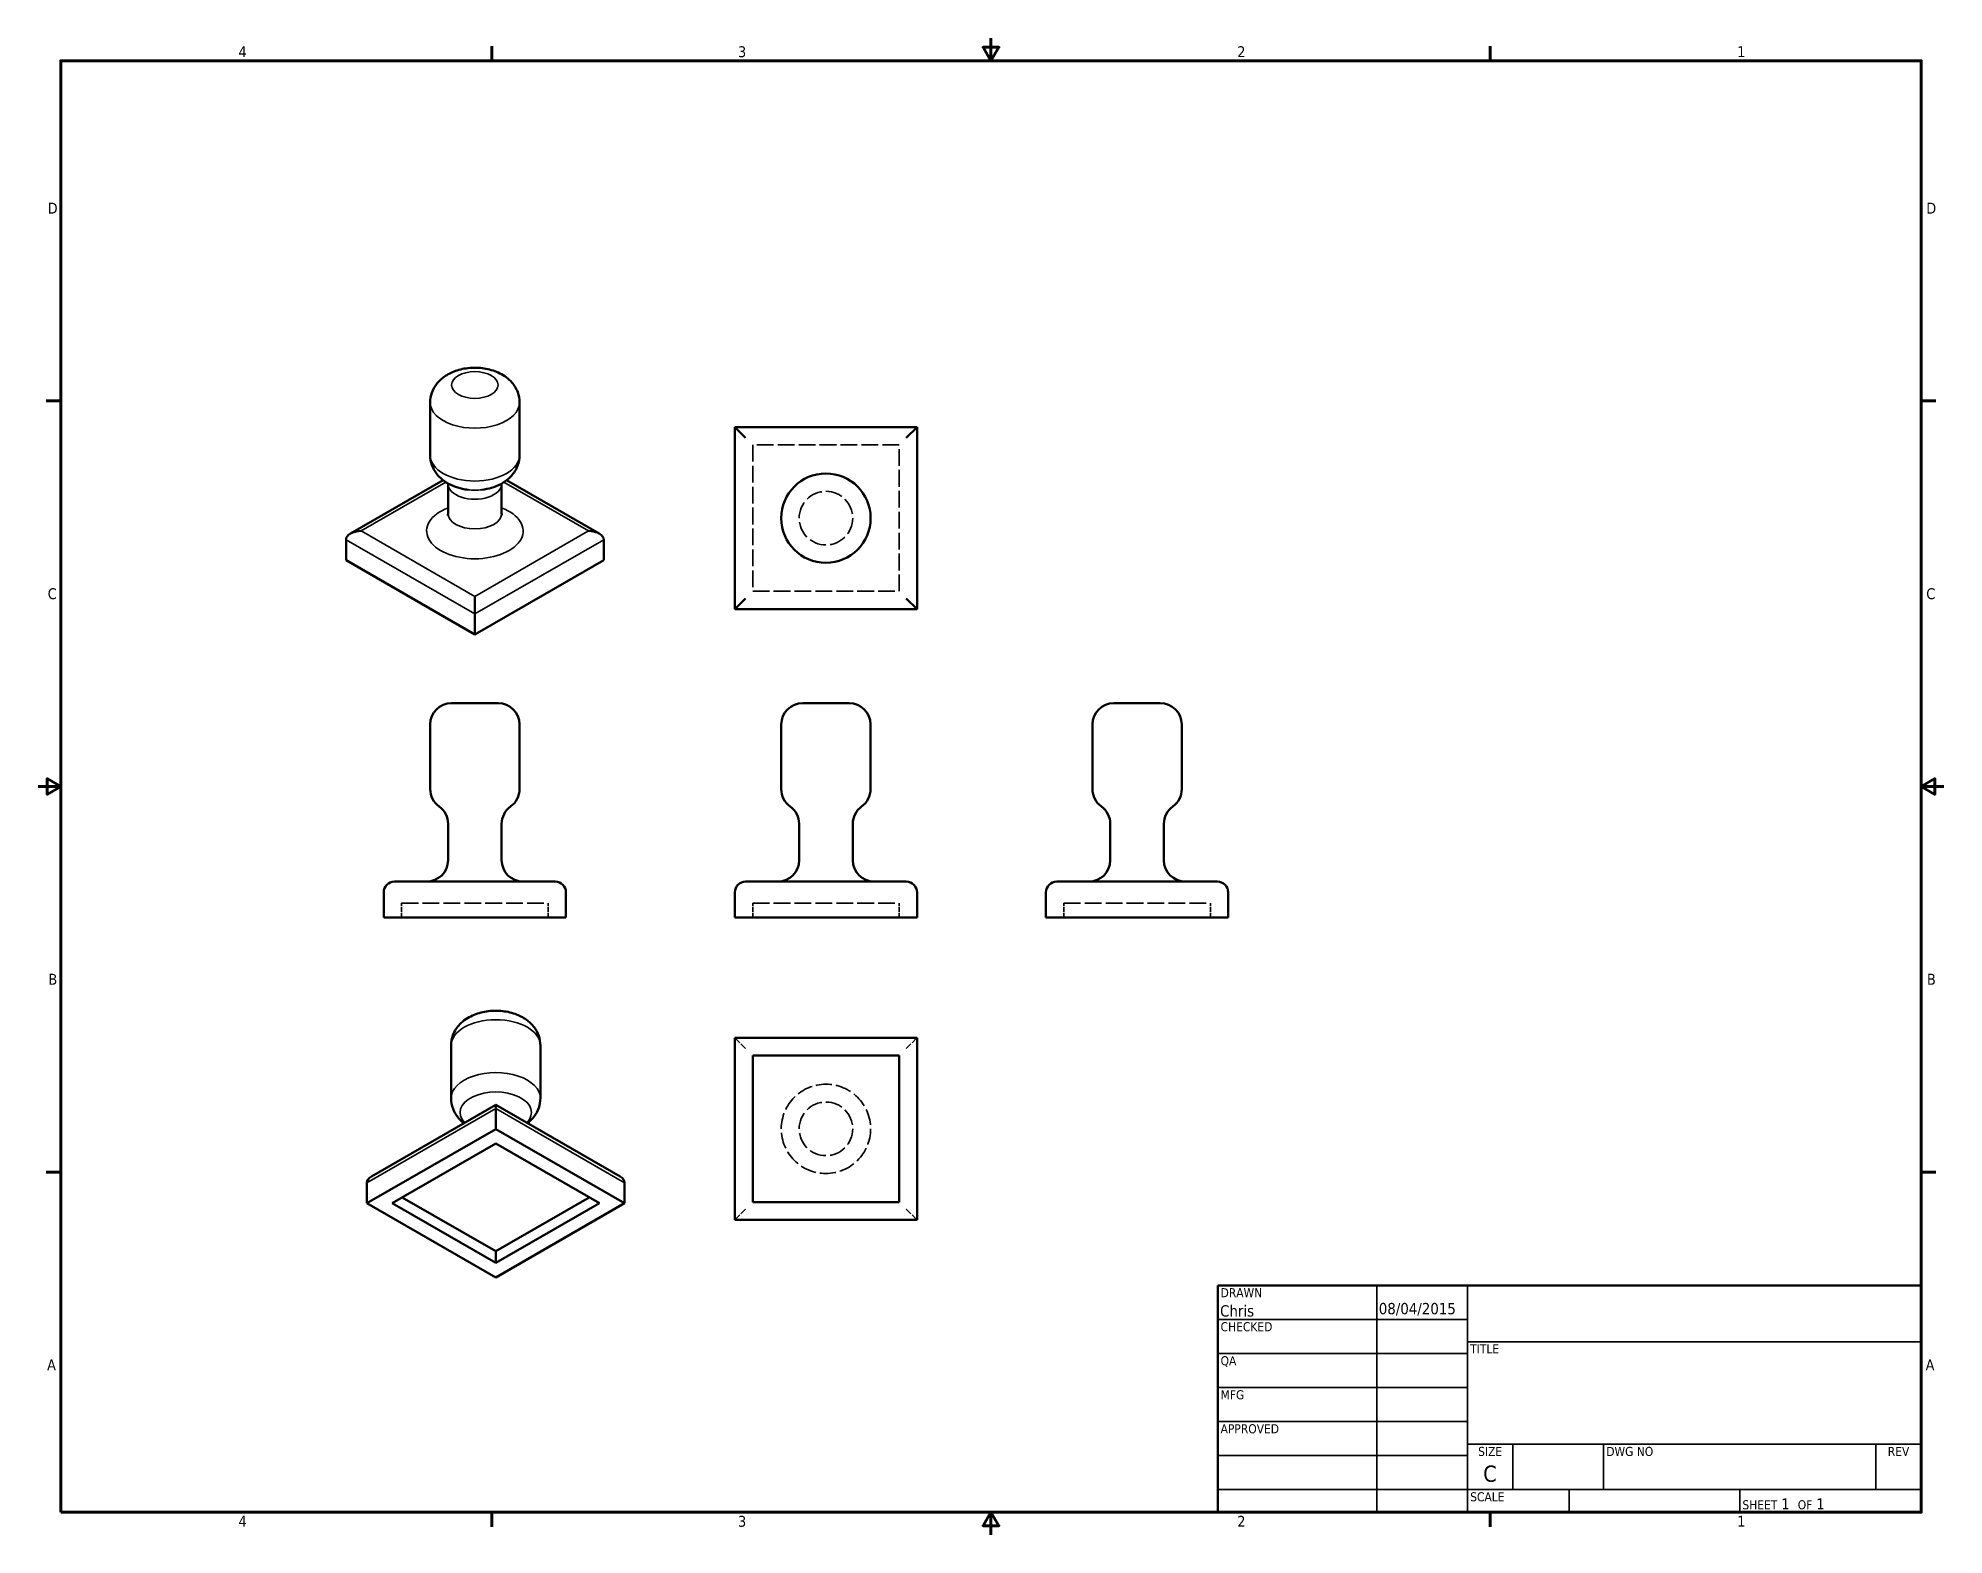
# Model space of a CAD drawing. Header units: millimetres. Extents: x 13 to 546, y 6 to 425.
import ezdxf
from ezdxf.enums import TextEntityAlignment as Align

# ---------------------------------------------------------------- set-up
doc = ezdxf.new("R2010")
doc.units = ezdxf.units.MM
doc.linetypes.add('DASHED', pattern=[0.2067, 0.1654, -0.0413])
for name, color, linetype, lineweight in [('Border (ANSI)', 7, 'Continuous', 70), ('Hidden (ANSI)', 7, 'DASHED', 35), ('Title (ANSI)', 7, 'Continuous', 50), ('Visible (ANSI)', 7, 'Continuous', 50), ('Visible Narrow (ANSI)', 7, 'Continuous', 35)]:
    doc.layers.add(name, color=color, linetype=linetype, lineweight=lineweight)
doc.styles.add('Note Text (ANSI)', font='tahoma_1.ttf')
doc.styles.add('Text Style30', font='tahoma_1.ttf')
doc.styles.add('Text Style38', font='tahoma_1.ttf')
doc.styles.add('Text Style39', font='tahoma_1.ttf')

# ---------------------------------------------------------------- blocks, each defined once
blk = doc.blocks.new('Borders Default Border')
at = {"layer": 'Border (ANSI)'}
for p, q in [((139.7, 419.1), (139.7, 423.16)), ((419.1, 419.1), (419.1, 423.16)), ((19.05, 323.85), (14.99, 323.85)), ((539.75, 323.85), (543.81, 323.85)), ((19.05, 107.95), (14.99, 107.95)), ((539.75, 107.95), (543.81, 107.95)), ((139.7, 12.7), (139.7, 8.64)), ((419.1, 12.7), (419.1, 8.64))]:
    blk.add_line(p, q, dxfattribs=at)
at = {"layer": 'Border (ANSI)', "flags": 128}
for points in [[(279.4, 425.45), (279.4, 419.1), (277.2, 422.91), (281.6, 422.91), (279.4, 419.1)], [(19.05, 12.7), (19.05, 419.1), (539.75, 419.1), (539.75, 12.7), (19.05, 12.7)], [(12.7, 215.9), (19.05, 215.9), (15.24, 218.1), (15.24, 213.7), (19.05, 215.9)], [(546.1, 215.9), (539.75, 215.9), (543.56, 218.1), (543.56, 213.7), (539.75, 215.9)], [(279.4, 6.35), (279.4, 12.7), (277.2, 8.89), (281.6, 8.89), (279.4, 12.7)]]:
    blk.add_lwpolyline(points, dxfattribs=at)
at = {"layer": 'Border (ANSI)', "char_height": 3.05, "attachment_point": 7, "style": 'Note Text (ANSI)'}
for s, insert in [('4', (68.79, 420.12)), ('3', (208.6, 420.05)), ('2', (348.33, 420.12)), ('1', (488.26, 420.12)), ('D', (15.39, 376.3)), ('D', (541.17, 376.3)), ('C', (15.39, 268.3)), ('C', (541.17, 268.3)), ('B', (15.58, 160.4)), ('B', (541.36, 160.4)), ('A', (15.21, 52.45)), ('A', (540.99, 52.45)), ('4', (68.79, 8.64)), ('3', (208.6, 8.57)), ('2', (348.33, 8.64)), ('1', (488.26, 8.64))]:
    blk.add_mtext(s, dxfattribs=dict(at, insert=insert))
blk = doc.blocks.new('Title Blocks ANSI - Large')
at = {"layer": 'Title (ANSI)'}
for p, q in [((127, 189.23), (127, 125.73)), ((323.85, 189.23), (127, 189.23)), ((323.85, 125.73), (323.85, 189.23)), ((127, 125.73), (323.85, 125.73))]:
    blk.add_line(p, q, dxfattribs=at)
at = {"layer": 'Title (ANSI)', "lineweight": 35}
for p, q in [((171.45, 125.73), (171.45, 189.23)), ((196.85, 125.73), (196.85, 189.23)), ((127, 179.7), (196.85, 179.7)), ((196.85, 173.48), (323.85, 173.48)), ((127, 170.18), (196.85, 170.18)), ((127, 160.65), (196.85, 160.65)), ((127, 151.13), (196.85, 151.13)), ((323.85, 144.78), (196.85, 144.78)), ((209.55, 132.08), (209.55, 144.78)), ((234.95, 132.08), (234.95, 144.78)), ((311.15, 132.08), (311.15, 144.78)), ((127, 141.6), (196.85, 141.6)), ((196.85, 132.08), (127, 132.08)), ((323.85, 132.08), (196.85, 132.08)), ((225.3, 132.08), (225.3, 125.73)), ((273.05, 132.08), (273.05, 125.73))]:
    blk.add_line(p, q, dxfattribs=at)
at = {"layer": 'Title (ANSI)', "style": 'Text Style38'}
for s, p in [('DRAWN', (127.76, 188.47)), ('CHECKED', (127.76, 178.94)), ('TITLE', (197.61, 172.72)), ('QA', (127.76, 169.42)), ('MFG', (127.76, 159.89)), ('APPROVED', (127.76, 150.37)), ('DWG NO', (235.71, 144.02)), ('SCALE', (197.61, 131.32))]:
    blk.add_text(s, height=2.54, dxfattribs=at).set_placement(p, align=Align.TOP_LEFT)
for s, p in [('SIZE', (203.2, 144.02)), ('REV', (317.5, 144.02))]:
    blk.add_text(s, height=2.54, dxfattribs=at).set_placement(p, align=Align.TOP_CENTER)
at = {"layer": 'Title (ANSI)', "insert": (273.81, 126.49), "char_height": 3.048, "attachment_point": 7, "style": 'Note Text (ANSI)'}
blk.add_mtext('\\fTahoma|b0|i0;\\H2.5400;SHEET\\fTahoma|b0|i0;\\H3.0480; 1  \\fTahoma|b0|i0;\\H2.5400;OF\\fTahoma|b0|i0;\\H3.0480; 1 ', dxfattribs=at)
at = {"layer": 'Title (ANSI)'}
for tag, p, height, style in [('AUTHOR_001', (127.62, 180.52), 3.17, 'Text Style39'), ('CREATION_DATE_001', (172.04, 181.16), 3.17, 'Text Style39'), ('Sheet_Size_001', (201.26, 134.24), 4.57, 'Text Style30')]:
    blk.add_attdef(tag, p, '', height=height, dxfattribs=dict(at, style=style))
at = {"layer": 'Title (ANSI)', "style": 'Text Style39'}
for tag, p in [('COMPANY', (260.35, 181.36)), ('REVISION_NUMBER', (317.5, 136.52))]:
    blk.add_attdef(tag, text='', height=3.17, dxfattribs=at).set_placement(p, align=Align.MIDDLE_CENTER)
at = {"layer": 'Title (ANSI)'}
for tag, height, style, p in [('CHECKED_BY', 3.17, 'Text Style39', (127.76, 170.94)), ('CHECKED_DATE', 3.17, 'Text Style39', (172.21, 170.94)), ('MFG_APPROVED_BY', 3.17, 'Text Style39', (127.76, 151.89)), ('MFG_APPROVED_DATE', 3.17, 'Text Style39', (172.21, 151.89)), ('ENG_APPROVED_BY', 3.17, 'Text Style39', (127.76, 142.37)), ('ENG_APPROVAL_DATE', 3.17, 'Text Style39', (172.21, 142.37)), ('PART_NUMBER', 4.57, 'Text Style30', (235.71, 132.84))]:
    blk.add_attdef(tag, text='', height=height, dxfattribs=dict(at, style=style)).set_placement(p, align=Align.BOTTOM_LEFT)
at = {"layer": 'Title (ANSI)', "style": 'Text Style30'}
blk.add_attdef('TITLE', text='', height=4.57, dxfattribs=at).set_placement((197.61, 158.06), align=Align.MIDDLE_LEFT)

msp = doc.modelspace()

# ---------------------------------------------------------------- linework, layer by layer
at = {"layer": 'Hidden (ANSI)', "ltscale": 28.336443}
for p, q in [((212.7, 311.55), (212.7, 270.55)), ((253.7, 311.55), (212.7, 311.55)), ((253.7, 270.55), (253.7, 311.55)), ((212.7, 270.55), (253.7, 270.55)), ((114.44, 183.26), (155.44, 183.26)), ((212.7, 183.26), (253.7, 183.26)), ((299.79, 183.26), (340.79, 183.26))]:
    msp.add_line(p, q, dxfattribs=at)
at = {"layer": 'Hidden (ANSI)', "ltscale": 7.618686}
for p, q in [((114.44, 179.26), (114.44, 183.26)), ((155.44, 179.26), (155.44, 183.26)), ((212.7, 179.26), (212.7, 183.26)), ((253.7, 179.26), (253.7, 183.26)), ((299.79, 179.26), (299.79, 183.26)), ((340.79, 179.26), (340.79, 183.26))]:
    msp.add_line(p, q, dxfattribs=at)
at = {"layer": 'Hidden (ANSI)', "ltscale": 10.914376}
for p, q in [((210.7, 142.54), (207.7, 145.54)), ((255.7, 142.54), (258.7, 145.54)), ((210.7, 97.54), (207.7, 94.54)), ((255.7, 97.54), (258.7, 94.54))]:
    msp.add_line(p, q, dxfattribs=at)
at = {"layer": 'Hidden (ANSI)', "ltscale": 28.497757}
for centre in [(233.2, 291.05), (233.2, 120.04)]:
    msp.add_circle(centre, 7.5, dxfattribs=at)
at = {"layer": 'Hidden (ANSI)', "ltscale": 27.14072}
msp.add_circle((233.2, 120.04), 12.5, dxfattribs=at)
at = {"layer": 'Visible (ANSI)'}
for p, q in [((122.44, 323.42), (122.44, 308.63)), ((147.44, 323.42), (147.44, 308.63)), ((207.7, 316.55), (210.7, 313.55)), ((207.7, 316.55), (207.7, 265.55)), ((258.7, 316.55), (207.7, 316.55)), ((258.7, 316.55), (255.7, 313.55)), ((258.7, 265.55), (258.7, 316.55)), ((126.05, 301.66), (100.13, 286.73)), ((127.44, 292.35), (127.44, 300.66)), ((142.44, 292.35), (142.44, 300.66)), ((169.76, 286.73), (143.84, 301.66)), ((98.88, 279.27), (98.88, 284.99)), ((171.01, 279.27), (171.01, 284.99)), ((134.94, 258.5), (98.88, 279.27)), ((171.01, 279.27), (134.94, 258.5)), ((134.94, 264.22), (134.94, 269.12)), ((207.7, 265.55), (210.7, 268.55)), ((258.7, 265.55), (255.7, 268.55)), ((134.94, 258.5), (134.94, 264.22)), ((207.7, 265.55), (258.7, 265.55)), ((128.44, 239.26), (141.44, 239.26)), ((226.7, 239.26), (239.7, 239.26)), ((313.79, 239.26), (326.79, 239.26)), ((122.44, 233.26), (122.44, 215.18)), ((147.44, 233.26), (147.44, 215.18)), ((220.7, 233.26), (220.7, 215.18)), ((245.7, 233.26), (245.7, 215.18)), ((307.79, 233.26), (307.79, 215.18)), ((332.79, 233.26), (332.79, 215.18)), ((127.44, 195.26), (127.44, 205.43)), ((142.44, 195.26), (142.44, 205.43)), ((225.7, 195.26), (225.7, 205.43)), ((240.7, 195.26), (240.7, 205.43)), ((312.79, 195.26), (312.79, 205.43)), ((327.79, 195.26), (327.79, 205.43)), ((157.44, 189.26), (112.44, 189.26)), ((255.7, 189.26), (210.7, 189.26)), ((342.79, 189.26), (297.79, 189.26)), ((109.44, 179.26), (109.44, 186.26)), ((160.44, 179.26), (160.44, 186.26)), ((207.7, 179.26), (207.7, 186.26)), ((258.7, 179.26), (258.7, 186.26)), ((294.79, 179.26), (294.79, 186.26)), ((345.79, 179.26), (345.79, 186.26)), ((160.44, 179.26), (109.44, 179.26)), ((258.7, 179.26), (207.7, 179.26)), ((345.79, 179.26), (294.79, 179.26)), ((207.7, 145.54), (207.7, 94.54)), ((258.7, 145.54), (207.7, 145.54)), ((258.7, 94.54), (258.7, 145.54)), ((128.29, 143.38), (128.29, 128.59)), ((153.29, 143.38), (153.29, 128.59)), ((212.7, 99.54), (212.7, 140.54)), ((212.7, 140.54), (253.7, 140.54)), ((253.7, 140.54), (253.7, 99.54)), ((105.97, 106.69), (140.79, 126.74)), ((140.79, 125.72), (140.79, 126.74)), ((140.79, 126.74), (175.6, 106.69)), ((140.79, 120), (140.79, 125.72)), ((140.79, 120), (104.72, 99.23)), ((176.85, 99.23), (140.79, 120)), ((111.79, 99.23), (140.79, 115.92)), ((140.79, 115.92), (169.78, 99.23)), ((104.72, 99.23), (104.72, 104.95)), ((176.85, 99.23), (176.85, 104.95)), ((104.72, 99.23), (140.79, 78.46)), ((140.79, 82.53), (111.79, 99.23)), ((140.79, 85.8), (114.63, 100.86)), ((166.94, 100.86), (140.79, 85.8)), ((140.79, 78.46), (176.85, 99.23)), ((169.78, 99.23), (140.79, 82.53)), ((253.7, 99.54), (212.7, 99.54)), ((207.7, 94.54), (258.7, 94.54)), ((140.79, 82.53), (140.79, 85.8))]:
    msp.add_line(p, q, dxfattribs=at)
msp.add_circle((233.2, 291.05), 12.5, dxfattribs=at)
for centre, radius, start, end in [((128.44, 233.26), 6, 90, 180), ((141.44, 233.26), 6, 0, 90), ((226.7, 233.26), 6, 90, 180), ((239.7, 233.26), 6, 0, 90), ((313.79, 233.26), 6, 90, 180), ((326.79, 233.26), 6, 0, 90), ((128.44, 215.18), 6, 180, 234.3147), ((141.44, 215.18), 6, 305.6853, 0), ((226.7, 215.18), 6, 180, 234.3147), ((239.7, 215.18), 6, 305.6853, 0), ((313.79, 215.18), 6, 180, 234.3147), ((326.79, 215.18), 6, 305.6853, 0), ((121.44, 205.43), 6, 0, 54.3147), ((148.44, 205.43), 6, 125.6853, 180), ((219.7, 205.43), 6, 0, 54.3147), ((246.7, 205.43), 6, 125.6853, 180), ((306.79, 205.43), 6, 0, 54.3147), ((333.79, 205.43), 6, 125.6853, 180), ((121.44, 195.26), 6, 270, 0), ((148.44, 195.26), 6, 180, 270), ((219.7, 195.26), 6, 270, 0), ((246.7, 195.26), 6, 180, 270), ((306.79, 195.26), 6, 270, 0), ((333.79, 195.26), 6, 180, 270), ((112.44, 186.26), 3, 90, 180), ((157.44, 186.26), 3, 0, 90), ((210.7, 186.26), 3, 90, 180), ((255.7, 186.26), 3, 0, 90), ((297.79, 186.26), 3, 90, 180), ((342.79, 186.26), 3, 0, 90)]:
    msp.add_arc(centre, radius, start, end, dxfattribs=at)
for centre, major_axis, start_param, end_param in [((103.12, 284.99), (-4.24, 0), 4.712389, 6.283185), ((166.76, 284.99), (4.24, 0), 0, 1.570796), ((108.97, 104.95), (-4.24, 0), 5.495853, 6.283185), ((172.61, 104.95), (4.24, 0), 0, 0.787332)]:
    msp.add_ellipse(centre, major_axis=major_axis, ratio=0.578093, start_param=start_param, end_param=end_param, dxfattribs=at)
for points, knots in [([(122.44, 323.42), (122.44, 324.35), (122.61, 325.27), (123.21, 327.02), (123.67, 327.83), (124.83, 329.37), (125.56, 330.04), (127.34, 331.34), (128.42, 331.86), (130.81, 332.71), (132.14, 332.98), (134.84, 333.21), (136.21, 333.17), (138.89, 332.75), (140.22, 332.38), (142.72, 331.23), (143.92, 330.47), (145.77, 328.54), (146.47, 327.51), (147.25, 325.4), (147.44, 324.41), (147.44, 323.42)], [3.926991, 3.926991, 3.926991, 3.926991, 4.123812, 4.123812, 4.336217, 4.336217, 4.597905, 4.597905, 4.944302, 4.944302, 5.351838, 5.351838, 5.760183, 5.760183, 6.169979, 6.169979, 6.566911, 6.566911, 6.85786, 6.85786, 7.068583, 7.068583, 7.068583, 7.068583]), ([(122.44, 308.63), (122.44, 307.7), (122.61, 306.78), (123.21, 305.03), (123.67, 304.22), (124.83, 302.68), (125.56, 302), (127.13, 300.86), (127.98, 300.41), (129.7, 299.7), (130.58, 299.43), (131.98, 299.14), (132.48, 299.06), (132.99, 299)], [2.356194, 2.356194, 2.356194, 2.356194, 2.553016, 2.553016, 2.76542, 2.76542, 3.027108, 3.027108, 3.301987, 3.301987, 3.576865, 3.576865, 3.730586, 3.730586, 3.730586, 3.730586]), ([(136.89, 299), (137.8, 299.1), (138.7, 299.28), (140.47, 299.8), (141.33, 300.14), (143.02, 301.04), (143.83, 301.59), (145.35, 303.02), (146.06, 303.9), (147.02, 305.87), (147.33, 306.89), (147.43, 308.18), (147.44, 308.41), (147.44, 308.63)], [4.123396, 4.123396, 4.123396, 4.123396, 4.398274, 4.398274, 4.673152, 4.673152, 4.948031, 4.948031, 5.222909, 5.222909, 5.449846, 5.449846, 5.497787, 5.497787, 5.497787, 5.497787]), ([(127.44, 292.35), (127.44, 292.07), (127.34, 291.83), (127.33, 291.8), (127.33, 291.8), (127.33, 291.8)], [3.9269908, 3.9269908, 3.9269908, 3.9269908, 4.2411501, 4.2411501, 4.2601761, 4.2601761, 4.2601761, 4.2601761]), ([(142.56, 291.8), (142.55, 291.81), (142.55, 291.82), (142.49, 291.95), (142.44, 292.15), (142.44, 292.35)], [6.7353982, 6.7353982, 6.7353982, 6.7353982, 6.8400458, 6.8400458, 7.0685835, 7.0685835, 7.0685835, 7.0685835]), ([(153.29, 143.38), (153.29, 144.31), (153.12, 145.23), (152.52, 146.98), (152.06, 147.79), (150.9, 149.33), (150.17, 150), (148.39, 151.3), (147.31, 151.82), (144.92, 152.67), (143.58, 152.94), (140.89, 153.17), (139.52, 153.13), (136.84, 152.71), (135.51, 152.34), (133, 151.19), (131.8, 150.43), (129.96, 148.5), (129.26, 147.47), (128.47, 145.36), (128.29, 144.37), (128.29, 143.38)], [0.785398, 0.785398, 0.785398, 0.785398, 0.982219, 0.982219, 1.194624, 1.194624, 1.456312, 1.456312, 1.80271, 1.80271, 2.210245, 2.210245, 2.618591, 2.618591, 3.028386, 3.028386, 3.425319, 3.425319, 3.716267, 3.716267, 3.926991, 3.926991, 3.926991, 3.926991]), ([(131.89, 121.62), (131.63, 121.82), (131.38, 122.03), (130.37, 122.98), (129.67, 123.86), (128.71, 125.83), (128.4, 126.85), (128.29, 128.14), (128.29, 128.37), (128.29, 128.59)], [1.7171035, 1.7171035, 1.7171035, 1.7171035, 1.8064379, 1.8064379, 2.0813162, 2.0813162, 2.308253, 2.308253, 2.3561945, 2.3561945, 2.3561945, 2.3561945]), ([(153.29, 128.59), (153.29, 127.66), (153.12, 126.74), (152.52, 124.99), (152.06, 124.18), (150.98, 122.75), (150.34, 122.13), (149.68, 121.62)], [5.4977871, 5.4977871, 5.4977871, 5.4977871, 5.6946084, 5.6946084, 5.907013, 5.907013, 6.1368781, 6.1368781, 6.1368781, 6.1368781])]:
    msp.add_open_spline(points, degree=3, knots=knots, dxfattribs=at)
for points in [[(127.44, 300.74), (127.44, 300.71), (127.44, 300.69), (127.44, 300.66)], [(142.44, 300.66), (142.44, 300.69), (142.44, 300.71), (142.44, 300.74)]]:
    msp.add_open_spline(points, degree=3, dxfattribs=at)
at = {"layer": 'Visible Narrow (ANSI)'}
for p, q in [((103.12, 287.44), (126.84, 301.1)), ((143.05, 301.1), (166.76, 287.44)), ((98.88, 284.99), (134.94, 264.22)), ((134.94, 269.12), (103.12, 287.44)), ((166.76, 287.44), (134.94, 269.12)), ((134.94, 264.22), (171.01, 284.99)), ((104.72, 104.95), (140.79, 125.72)), ((140.79, 125.72), (176.85, 104.95))]:
    msp.add_line(p, q, dxfattribs=at)
msp.add_ellipse((134.94, 328.32), major_axis=(6.5, 0), ratio=0.575862, dxfattribs=at)
for centre, major_axis, start_param, end_param in [((134.94, 323.42), (-12.5, 0), 0, 3.141593), ((134.94, 308.63), (12.5, 0), 3.141593, 6.283185), ((134.94, 300.66), (-7.5, 0), 0, 3.141593), ((134.94, 304.65), (-10, 0), 1.374392, 1.767201), ((134.94, 287.44), (-13.5, 0), 5.30142, 10.406543), ((134.94, 292.35), (7.5, 0), 3.141593, 6.283185), ((140.79, 143.38), (-12.5, 0), 3.141593, 6.283185), ((140.79, 128.59), (12.5, 0), 0, 3.141593), ((140.79, 124.61), (10, 0), 5.762365, 9.945598)]:
    msp.add_ellipse(centre, major_axis=major_axis, ratio=0.575862, start_param=start_param, end_param=end_param, dxfattribs=at)

# ---------------------------------------------------------------- block references
msp.add_blockref('Borders Default Border', (0, 0))
msp.add_blockref('Title Blocks ANSI - Large', (215.9, -113.03)).add_auto_attribs({'AUTHOR_001': 'Chris', 'CREATION_DATE_001': '08/04/2015', 'Sheet_Size_001': 'C'})

doc.saveas('drawing.dxf')
